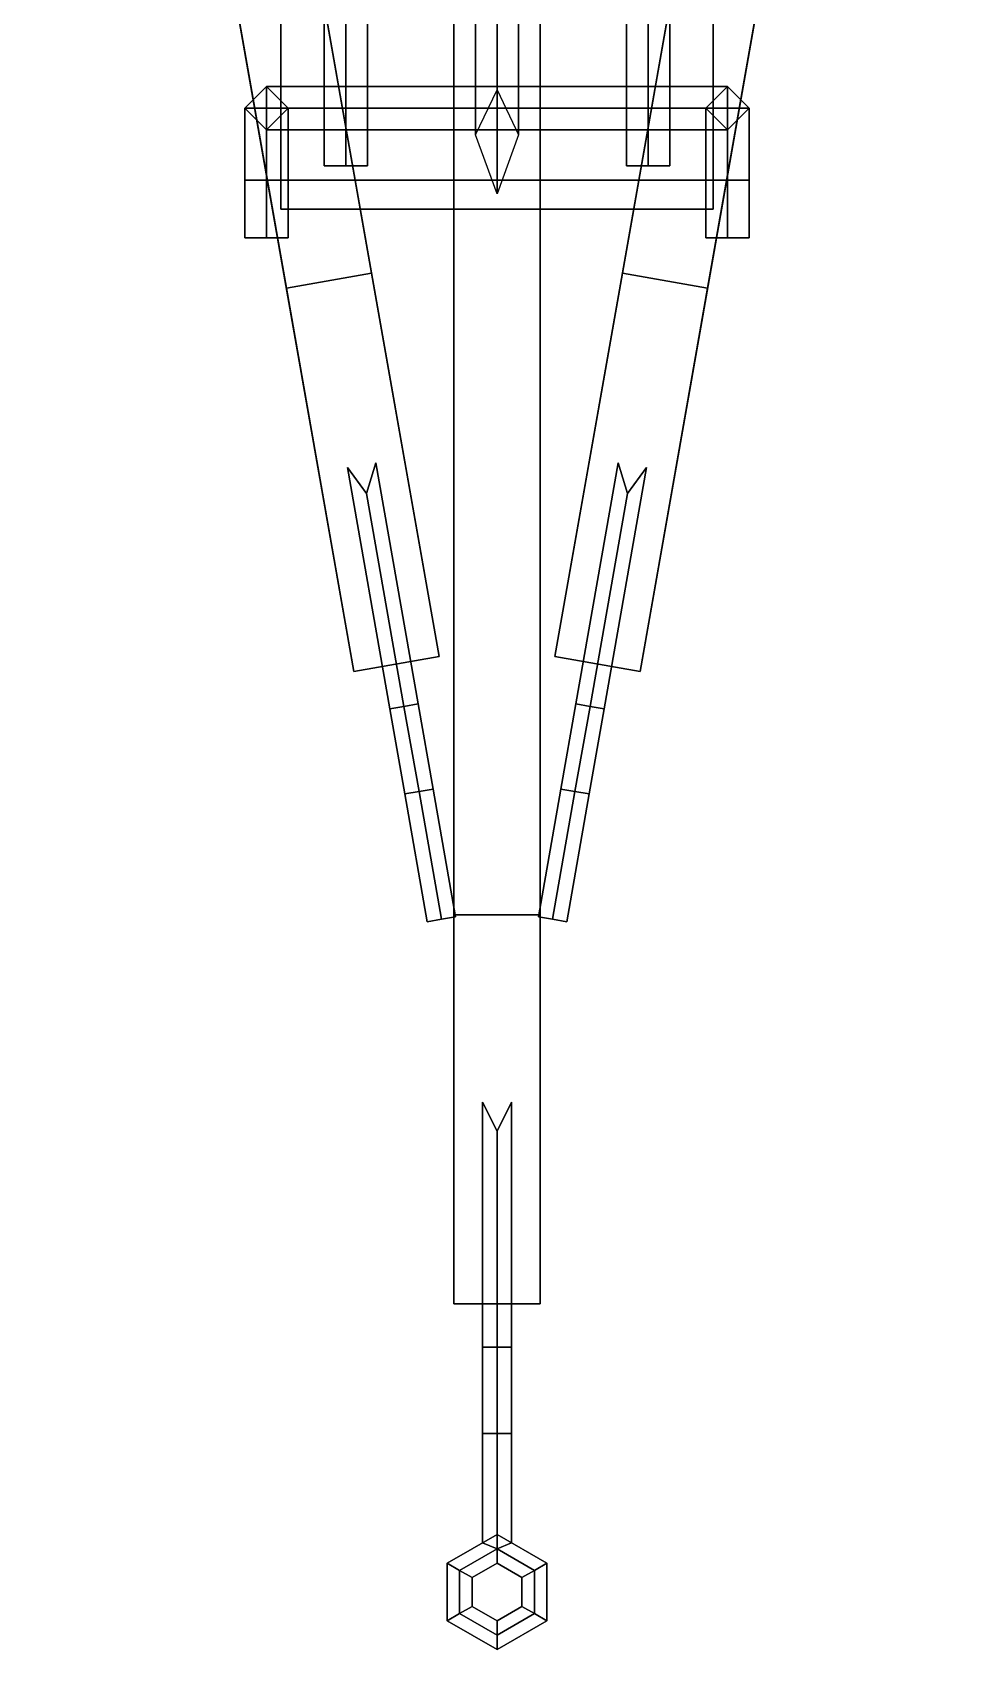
# Model space of a CAD drawing. Header units: millimetres. Extents: x -0.43 to 0.43, y -1.83 to 1.53.
# Drawn here: x -0.323 to 0.323, y -1.83 to -0.707 of the extents above; entities that cross this region are included whole.
import ezdxf

# ---------------------------------------------------------------- set-up
doc = ezdxf.new("R2010")
doc.units = ezdxf.units.MM
for name, color, linetype in [('base-transport', 7, 'Continuous'), ('legs', 4, 'Continuous'), ('turret', 2, 'Continuous')]:
    doc.layers.add(name, color=color, linetype=linetype)

msp = doc.modelspace()

# ---------------------------------------------------------------- linework, layer by layer
at = {"layer": 'base-transport'}
for points in [[(0, -0.3487, 0.0949), (-0.015, -0.35, 0.08), (-0.015, -0.7784, 0.1175), (0, -0.7472, 0.1298)], [(-0.015, -0.35, 0.08), (0, -0.3513, 0.0651), (0, -0.8195, 0.106), (-0.015, -0.7784, 0.1175)], [(0.015, -0.35, 0.08), (0, -0.3487, 0.0949), (0, -0.7472, 0.1298), (0.015, -0.7784, 0.1175)], [(0, -0.3513, 0.0651), (0.015, -0.35, 0.08), (0.015, -0.7784, 0.1175), (0, -0.8195, 0.106)], [(-0.03, -0.41, 0.29), (-0.03, -1.59, 0.01), (0.03, -1.59, 0.01), (0.03, -0.41, 0.29)], [(-0.03, -0.41, 0.19), (-0.03, -1.32), (-0.03, -1.59, 0.01), (-0.03, -0.41, 0.29)], [(0.03, -0.41, 0.19), (0.03, -1.32), (-0.03, -1.32), (-0.03, -0.41, 0.19)], [(0.03, -1.59, 0.01), (0.03, -1.32), (0.03, -0.41, 0.19), (0.03, -0.41, 0.29)], [(-0.03, -1.59, 0.01), (-0.03, -1.32), (0.03, -1.32), (0.03, -1.59, 0.01)], [(-0.01, -1.45), (0, -1.47, -0.01), (0, -1.62, -0.01), (-0.01, -1.62)], [(0, -1.47, 0.01), (-0.01, -1.45), (-0.01, -1.62), (0, -1.62, 0.01)], [(0, -1.47, -0.01), (0.01, -1.45), (0.01, -1.62), (0, -1.62, -0.01)], [(0.01, -1.45), (0, -1.47, 0.01), (0, -1.62, 0.01), (0.01, -1.62)], [(-0.01, -1.62), (0, -1.62, -0.01), (0, -1.68, 0.04), (-0.01, -1.68, 0.05)], [(0, -1.62, 0.01), (-0.01, -1.62), (-0.01, -1.68, 0.05), (0, -1.68, 0.06)], [(0, -1.62, -0.01), (0.01, -1.62), (0.01, -1.68, 0.05), (0, -1.68, 0.04)], [(0.01, -1.62), (0, -1.62, 0.01), (0, -1.68, 0.06), (0.01, -1.68, 0.05)], [(-0.01, -1.68, 0.05), (0, -1.68, 0.04), (0, -1.76, 0.04), (-0.01, -1.7558, 0.05)], [(0, -1.68, 0.06), (-0.01, -1.68, 0.05), (-0.01, -1.7558, 0.05), (0, -1.76, 0.06)], [(0, -1.68, 0.04), (0.01, -1.68, 0.05), (0.01, -1.7558, 0.05), (0, -1.76, 0.04)], [(0.01, -1.68, 0.05), (0, -1.68, 0.06), (0, -1.76, 0.06), (0.01, -1.7558, 0.05)], [(-0.0346, -1.77, 0.05), (-0.026, -1.775, 0.06), (0, -1.76, 0.06), (0, -1.75, 0.05)], [(-0.026, -1.775, 0.04), (-0.0346, -1.77, 0.05), (0, -1.75, 0.05), (0, -1.76, 0.04)], [(0, -1.75, 0.05), (0, -1.76, 0.06), (0.026, -1.775, 0.06), (0.0346, -1.77, 0.05)], [(0, -1.76, 0.04), (0, -1.75, 0.05), (0.0346, -1.77, 0.05), (0.026, -1.775, 0.04)], [(-0.026, -1.775, 0.06), (-0.0173, -1.78, 0.05), (0, -1.77, 0.05), (0, -1.76, 0.06)], [(-0.0173, -1.78, 0.05), (-0.026, -1.775, 0.04), (0, -1.76, 0.04), (0, -1.77, 0.05)], [(0, -1.76, 0.06), (0, -1.77, 0.05), (0.0173, -1.78, 0.05), (0.026, -1.775, 0.06)], [(0, -1.77, 0.05), (0, -1.76, 0.04), (0.026, -1.775, 0.04), (0.0173, -1.78, 0.05)], [(-0.0346, -1.81, 0.05), (-0.026, -1.805, 0.06), (-0.026, -1.775, 0.06), (-0.0346, -1.77, 0.05)], [(-0.026, -1.805, 0.04), (-0.0346, -1.81, 0.05), (-0.0346, -1.77, 0.05), (-0.026, -1.775, 0.04)], [(0.0346, -1.77, 0.05), (0.026, -1.775, 0.06), (0.026, -1.805, 0.06), (0.0346, -1.81, 0.05)], [(0.026, -1.775, 0.04), (0.0346, -1.77, 0.05), (0.0346, -1.81, 0.05), (0.026, -1.805, 0.04)], [(-0.026, -1.805, 0.06), (-0.0173, -1.8, 0.05), (-0.0173, -1.78, 0.05), (-0.026, -1.775, 0.06)], [(-0.0173, -1.8, 0.05), (-0.026, -1.805, 0.04), (-0.026, -1.775, 0.04), (-0.0173, -1.78, 0.05)], [(0.026, -1.775, 0.06), (0.0173, -1.78, 0.05), (0.0173, -1.8, 0.05), (0.026, -1.805, 0.06)], [(0.0173, -1.78, 0.05), (0.026, -1.775, 0.04), (0.026, -1.805, 0.04), (0.0173, -1.8, 0.05)], [(0, -1.83, 0.05), (0, -1.82, 0.06), (-0.026, -1.805, 0.06), (-0.0346, -1.81, 0.05)], [(0, -1.82, 0.04), (0, -1.83, 0.05), (-0.0346, -1.81, 0.05), (-0.026, -1.805, 0.04)], [(0, -1.82, 0.06), (0, -1.81, 0.05), (-0.0173, -1.8, 0.05), (-0.026, -1.805, 0.06)], [(0, -1.81, 0.05), (0, -1.82, 0.04), (-0.026, -1.805, 0.04), (-0.0173, -1.8, 0.05)], [(0.026, -1.805, 0.06), (0.0173, -1.8, 0.05), (0, -1.81, 0.05), (0, -1.82, 0.06)], [(0.0173, -1.8, 0.05), (0.026, -1.805, 0.04), (0, -1.82, 0.04), (0, -1.81, 0.05)], [(0.0346, -1.81, 0.05), (0.026, -1.805, 0.06), (0, -1.82, 0.06), (0, -1.83, 0.05)], [(0.026, -1.805, 0.04), (0.0346, -1.81, 0.05), (0, -1.83, 0.05), (0, -1.82, 0.04)]]:
    msp.add_3dface(points, dxfattribs=at)
at = {"layer": 'legs'}
for points in [[(-0.3226, 0.1154, 0.18), (-0.0993, -1.1509, 0.01), (-0.0402, -1.1405, 0.01), (-0.2635, 0.1258, 0.18)], [(-0.2635, 0.1258, 0.13), (-0.0871, -0.8746), (-0.1462, -0.885), (-0.3226, 0.1154, 0.13)], [(-0.0402, -1.1405, 0.01), (-0.0871, -0.8746), (-0.2635, 0.1258, 0.13), (-0.2635, 0.1258, 0.18)], [(0.2635, 0.1258, 0.18), (0.0402, -1.1405, 0.01), (0.0993, -1.1509, 0.01), (0.3226, 0.1154, 0.18)], [(0.2635, 0.1258, 0.13), (0.0871, -0.8746), (0.0402, -1.1405, 0.01), (0.2635, 0.1258, 0.18)], [(0.3226, 0.1154, 0.13), (0.1462, -0.885), (0.0871, -0.8746), (0.2635, 0.1258, 0.13)], [(-0.3226, 0.1154, 0.13), (-0.1462, -0.885), (-0.0993, -1.1509, 0.01), (-0.3226, 0.1154, 0.18)], [(0.0993, -1.1509, 0.01), (0.1462, -0.885), (0.3226, 0.1154, 0.13), (0.3226, 0.1154, 0.18)], [(-0.0993, -1.1509, 0.01), (-0.1462, -0.885), (-0.0871, -0.8746), (-0.0402, -1.1405, 0.01)], [(0.0402, -1.1405, 0.01), (0.0871, -0.8746), (0.1462, -0.885), (0.0993, -1.1509, 0.01)], [(-0.0906, -1.0275, 0.01), (-0.1039, -1.0095), (-0.0744, -1.177), (-0.0646, -1.1752, 0.01)], [(-0.1039, -1.0095), (-0.0906, -1.0275, -0.01), (-0.0646, -1.1752, -0.01), (-0.0744, -1.177)], [(-0.0842, -1.0061), (-0.0906, -1.0275, 0.01), (-0.0646, -1.1752, 0.01), (-0.0547, -1.1735)], [(-0.0906, -1.0275, -0.01), (-0.0842, -1.0061), (-0.0547, -1.1735), (-0.0646, -1.1752, -0.01)], [(0.0842, -1.0061), (0.0906, -1.0275, -0.01), (0.0646, -1.1752, -0.01), (0.0547, -1.1735)], [(0.0906, -1.0275, 0.01), (0.0842, -1.0061), (0.0547, -1.1735), (0.0646, -1.1752, 0.01)], [(0.0906, -1.0275, -0.01), (0.1039, -1.0095), (0.0744, -1.177), (0.0646, -1.1752, -0.01)], [(0.1039, -1.0095), (0.0906, -1.0275, 0.01), (0.0646, -1.1752, 0.01), (0.0744, -1.177)], [(-0.0646, -1.1752, 0.01), (-0.0744, -1.177), (-0.064, -1.236, 0.05), (-0.0541, -1.2343, 0.06)], [(-0.0744, -1.177), (-0.0646, -1.1752, -0.01), (-0.0541, -1.2343, 0.04), (-0.064, -1.236, 0.05)], [(-0.0547, -1.1735), (-0.0646, -1.1752, 0.01), (-0.0541, -1.2343, 0.06), (-0.0443, -1.2326, 0.05)], [(-0.0646, -1.1752, -0.01), (-0.0547, -1.1735), (-0.0443, -1.2326, 0.05), (-0.0541, -1.2343, 0.04)], [(0.0547, -1.1735), (0.0646, -1.1752, -0.01), (0.0541, -1.2343, 0.04), (0.0443, -1.2326, 0.05)], [(0.0646, -1.1752, 0.01), (0.0547, -1.1735), (0.0443, -1.2326, 0.05), (0.0541, -1.2343, 0.06)], [(0.0646, -1.1752, -0.01), (0.0744, -1.177), (0.064, -1.236, 0.05), (0.0541, -1.2343, 0.04)], [(0.0744, -1.177), (0.0646, -1.1752, 0.01), (0.0541, -1.2343, 0.06), (0.064, -1.236, 0.05)], [(-0.0541, -1.2343, 0.06), (-0.064, -1.236, 0.05), (-0.0484, -1.3247, 0.05), (-0.0385, -1.3229, 0.06)], [(-0.064, -1.236, 0.05), (-0.0541, -1.2343, 0.04), (-0.0385, -1.3229, 0.04), (-0.0484, -1.3247, 0.05)], [(-0.0443, -1.2326, 0.05), (-0.0541, -1.2343, 0.06), (-0.0385, -1.3229, 0.06), (-0.0287, -1.3212, 0.05)], [(-0.0541, -1.2343, 0.04), (-0.0443, -1.2326, 0.05), (-0.0287, -1.3212, 0.05), (-0.0385, -1.3229, 0.04)], [(0.0443, -1.2326, 0.05), (0.0541, -1.2343, 0.04), (0.0385, -1.3229, 0.04), (0.0287, -1.3212, 0.05)], [(0.0541, -1.2343, 0.06), (0.0443, -1.2326, 0.05), (0.0287, -1.3212, 0.05), (0.0385, -1.3229, 0.06)], [(0.0541, -1.2343, 0.04), (0.064, -1.236, 0.05), (0.0484, -1.3247, 0.05), (0.0385, -1.3229, 0.04)], [(0.064, -1.236, 0.05), (0.0541, -1.2343, 0.06), (0.0385, -1.3229, 0.06), (0.0484, -1.3247, 0.05)], [(-0.0385, -1.3229, 0.06), (-0.0484, -1.3247, 0.05), (-0.0385, -1.3229, 0.04), (-0.0287, -1.3212, 0.05)], [(0.0385, -1.3229, 0.06), (0.0287, -1.3212, 0.05), (0.0385, -1.3229, 0.04), (0.0484, -1.3247, 0.05)]]:
    msp.add_3dface(points, dxfattribs=at)
at = {"layer": 'turret'}
for points in [[(-0.105, -0.8, 0.315), (-0.12, -0.8, 0.33), (-0.12, -0.19, 0.33), (-0.105, -0.19, 0.315)], [(-0.12, -0.8, 0.33), (-0.105, -0.8, 0.345), (-0.105, -0.19, 0.345), (-0.12, -0.19, 0.33)], [(-0.09, -0.8, 0.33), (-0.105, -0.8, 0.315), (-0.105, -0.19, 0.315), (-0.09, -0.19, 0.33)], [(-0.105, -0.8, 0.345), (-0.09, -0.8, 0.33), (-0.09, -0.19, 0.33), (-0.105, -0.19, 0.345)], [(0.105, -0.8, 0.315), (0.09, -0.8, 0.33), (0.09, -0.19, 0.33), (0.105, -0.19, 0.315)], [(0.09, -0.8, 0.33), (0.105, -0.8, 0.345), (0.105, -0.19, 0.345), (0.09, -0.19, 0.33)], [(0.12, -0.8, 0.33), (0.105, -0.8, 0.315), (0.105, -0.19, 0.315), (0.12, -0.19, 0.33)], [(0.105, -0.8, 0.345), (0.12, -0.8, 0.33), (0.12, -0.19, 0.33), (0.105, -0.19, 0.345)], [(-0.15, -0.83, 0.38), (-0.15, -0.55, 0.38), (-0.15, -0.55, 0.36), (-0.15, -0.83, 0.36)], [(-0.15, -0.83, 0.36), (-0.15, -0.55, 0.36), (0.15, -0.55, 0.36), (0.15, -0.83, 0.36)], [(0.15, -0.55, 0.38), (-0.15, -0.55, 0.38), (-0.15, -0.83, 0.38), (0.15, -0.83, 0.38)], [(0.15, -0.83, 0.36), (0.15, -0.55, 0.36), (0.15, -0.55, 0.38), (0.15, -0.83, 0.38)], [(-0.16, -0.745, 0.33), (-0.175, -0.76, 0.315), (-0.175, -0.76, 0.67), (-0.16, -0.745, 0.67)], [(-0.175, -0.76, 0.315), (-0.16, -0.745, 0.33), (0.16, -0.745, 0.33), (0.175, -0.76, 0.315)], [(-0.16, -0.745, 0.67), (-0.175, -0.76, 0.67), (-0.175, -0.81, 0.72), (-0.16, -0.81, 0.735)], [(-0.145, -0.76, 0.345), (-0.16, -0.745, 0.33), (-0.16, -0.745, 0.67), (-0.145, -0.76, 0.67)], [(-0.16, -0.745, 0.33), (-0.145, -0.76, 0.345), (0.145, -0.76, 0.345), (0.16, -0.745, 0.33)], [(-0.145, -0.76, 0.67), (-0.16, -0.745, 0.67), (-0.16, -0.81, 0.735), (-0.145, -0.81, 0.72)], [(0.16, -0.745, 0.33), (0.145, -0.76, 0.345), (0.145, -0.76, 0.67), (0.16, -0.745, 0.67)], [(0.16, -0.745, 0.67), (0.145, -0.76, 0.67), (0.145, -0.81, 0.72), (0.16, -0.81, 0.735)], [(0.175, -0.76, 0.315), (0.16, -0.745, 0.33), (0.16, -0.745, 0.67), (0.175, -0.76, 0.67)], [(0.175, -0.76, 0.67), (0.16, -0.745, 0.67), (0.16, -0.81, 0.735), (0.175, -0.81, 0.72)], [(-0.175, -0.76, 0.315), (-0.16, -0.775, 0.33), (-0.16, -0.775, 0.67), (-0.175, -0.76, 0.67)], [(-0.16, -0.775, 0.33), (-0.175, -0.76, 0.315), (0.175, -0.76, 0.315), (0.16, -0.775, 0.33)], [(-0.175, -0.76, 0.67), (-0.16, -0.775, 0.67), (-0.16, -0.81, 0.705), (-0.175, -0.81, 0.72)], [(-0.16, -0.775, 0.33), (-0.145, -0.76, 0.345), (-0.145, -0.76, 0.67), (-0.16, -0.775, 0.67)], [(-0.145, -0.76, 0.345), (-0.16, -0.775, 0.33), (0.16, -0.775, 0.33), (0.145, -0.76, 0.345)], [(-0.16, -0.775, 0.67), (-0.145, -0.76, 0.67), (-0.145, -0.81, 0.72), (-0.16, -0.81, 0.705)], [(0.145, -0.76, 0.345), (0.16, -0.775, 0.33), (0.16, -0.775, 0.67), (0.145, -0.76, 0.67)], [(0.145, -0.76, 0.67), (0.16, -0.775, 0.67), (0.16, -0.81, 0.705), (0.145, -0.81, 0.72)], [(0.16, -0.775, 0.33), (0.175, -0.76, 0.315), (0.175, -0.76, 0.67), (0.16, -0.775, 0.67)], [(0.16, -0.775, 0.67), (0.175, -0.76, 0.67), (0.175, -0.81, 0.72), (0.16, -0.81, 0.705)], [(-0.09, -0.8, 0.33), (-0.105, -0.8, 0.345), (-0.12, -0.8, 0.33), (-0.105, -0.8, 0.315)], [(0.12, -0.8, 0.33), (0.105, -0.8, 0.345), (0.09, -0.8, 0.33), (0.105, -0.8, 0.315)], [(-0.16, -0.81, 0.735), (-0.175, -0.81, 0.72), (-0.175, -0.85, 0.72), (-0.16, -0.85, 0.735)], [(-0.175, -0.81, 0.72), (-0.16, -0.81, 0.705), (-0.16, -0.85, 0.705), (-0.175, -0.85, 0.72)], [(-0.145, -0.81, 0.72), (-0.16, -0.81, 0.735), (-0.16, -0.85, 0.735), (-0.145, -0.85, 0.72)], [(-0.16, -0.81, 0.705), (-0.145, -0.81, 0.72), (-0.145, -0.85, 0.72), (-0.16, -0.85, 0.705)], [(0.15, -0.81, 0.72), (-0.15, -0.81, 0.72), (-0.15, -0.83, 0.72), (0.15, -0.83, 0.72)], [(0.15, -0.83, 0.56), (-0.15, -0.83, 0.56), (-0.15, -0.81, 0.56), (0.15, -0.81, 0.56)], [(-0.15, -0.83, 0.56), (-0.15, -0.83, 0.72), (-0.15, -0.81, 0.72), (-0.15, -0.81, 0.56)], [(-0.15, -0.81, 0.56), (-0.15, -0.81, 0.72), (0.15, -0.81, 0.72), (0.15, -0.81, 0.56)], [(0.16, -0.81, 0.735), (0.145, -0.81, 0.72), (0.145, -0.85, 0.72), (0.16, -0.85, 0.735)], [(0.145, -0.81, 0.72), (0.16, -0.81, 0.705), (0.16, -0.85, 0.705), (0.145, -0.85, 0.72)], [(0.15, -0.81, 0.56), (0.15, -0.81, 0.72), (0.15, -0.83, 0.72), (0.15, -0.83, 0.56)], [(0.175, -0.81, 0.72), (0.16, -0.81, 0.735), (0.16, -0.85, 0.735), (0.175, -0.85, 0.72)], [(0.16, -0.81, 0.705), (0.175, -0.81, 0.72), (0.175, -0.85, 0.72), (0.16, -0.85, 0.705)], [(0.15, -0.83, 0.38), (-0.15, -0.83, 0.38), (-0.15, -0.83, 0.36), (0.15, -0.83, 0.36)], [(0.15, -0.83, 0.72), (-0.15, -0.83, 0.72), (-0.15, -0.83, 0.56), (0.15, -0.83, 0.56)], [(-0.145, -0.85, 0.72), (-0.16, -0.85, 0.735), (-0.175, -0.85, 0.72), (-0.16, -0.85, 0.705)], [(0.175, -0.85, 0.72), (0.16, -0.85, 0.735), (0.145, -0.85, 0.72), (0.16, -0.85, 0.705)]]:
    msp.add_3dface(points, dxfattribs=at)

doc.saveas('drawing.dxf')
